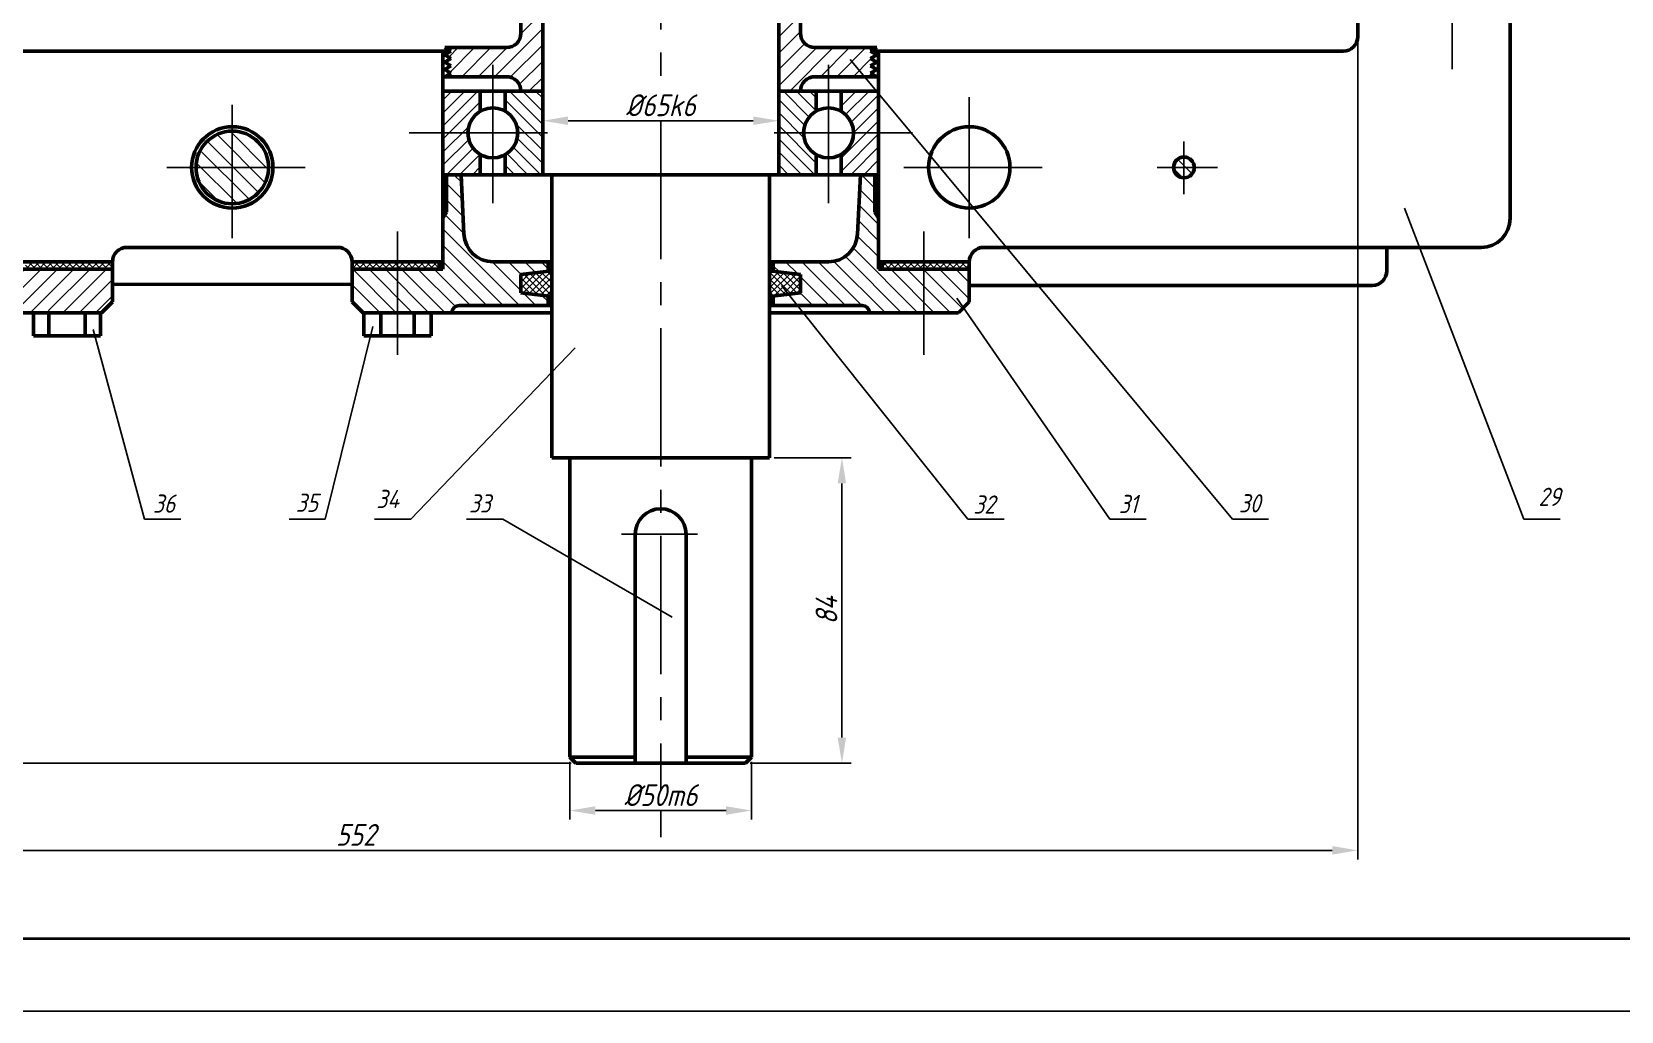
# Model space of a CAD drawing. Header units: millimetres. Extents: x 193 to 2720, y 325 to 2799.
# Drawn here: x 2090.3 to 2309.2, y 469.5 to 604.4 of the extents above; entities that cross this region are included whole.
import ezdxf

# ---------------------------------------------------------------- set-up
doc = ezdxf.new("R2010")
doc.units = ezdxf.units.MM
doc.linetypes.add('CENTER2', pattern=[28.575, 19.05, -3.175, 3.175, -3.175])
for name, color, linetype in [('标注', 191, 'Continuous'), ('点划线', 151, 'CENTER2'), ('细实线', 7, 'Continuous')]:
    doc.layers.add(name, color=color, linetype=linetype)
doc.layers.add('粗实线', color=7, linetype='Continuous', lineweight=50)
doc.layers.add('轮廓线', color=7, linetype='Continuous', lineweight=35)
doc.styles.get("Standard").update_dxf_attribs({"font": 'gbeitc.shx', "bigfont": 'gbcbig.shx'})
doc.dimstyles.new('副本 ISO-25_处理缩放', dxfattribs={"dimtxt": 3, "dimasz": 3.5, "dimexe": 1.25, "dimexo": 0.625, "dimtad": 1, "dimtoh": 1, "dimlfac": 2, "dimtxsty": 'Standard', "dimcen": 2.5, "dimadec": 0, "dimazin": 0, "dimtfac": 1, "dimtmove": 0, "dimatfit": 3, "dimfxl": 1, "dimarcsym": 0})
pattern_1 = [(45, (1850.3625, 290.43274), (-0.4490128, 0.4490128), []), (135, (1850.3625, 290.43274), (-0.4490128, -0.4490128), [])]
pattern_2 = [(45, (1850.3625, 323.762), (-1.122532, 1.122532), [])]
pattern_3 = [(135, (1850.3625, 323.762), (-1.122532, -1.122532), [])]
pattern_4 = [(135, (1850.3625, 260.745), (-0.8980256, -0.8980256), [])]
pattern_5 = [(45, (1850.3625, 365.9385), (-0.4490128, 0.4490128), []), (135, (1850.3625, 365.9385), (-0.4490128, -0.4490128), [])]

# ---------------------------------------------------------------- blocks, each defined once
blk = doc.blocks.new('*D41')
at = {"layer": 'Defpoints', "color": 0, "transparency": 16777216}
for p in [(2160.65, 592.15), (2193.15, 592.15), (2193.15, 592.15)]:
    blk.add_point(p, dxfattribs=at)
at = {"layer": '标注', "color": 0, "lineweight": -2, "transparency": 16777216}
for p, q in [((2160.65, 592.78), (2160.65, 593.4)), ((2193.15, 592.78), (2193.15, 593.4)), ((2164.15, 592.15), (2189.65, 592.15))]:
    blk.add_line(p, q, dxfattribs=at)
at = {"layer": '标注', "color": 0, "transparency": 16777216}
for points in [[(2164.15, 592.74), (2164.15, 591.57), (2160.65, 592.15)], [(2189.65, 592.74), (2189.65, 591.57), (2193.15, 592.15)]]:
    blk.add_solid(points, dxfattribs=at)
at = {"layer": '标注', "color": 0, "transparency": 16777216, "insert": (2176.9, 594.28), "char_height": 3, "attachment_point": 5}
blk.add_mtext('%%C65k6', dxfattribs=at)
blk = doc.blocks.new('*D42')
at = {"layer": 'Defpoints', "color": 0, "transparency": 16777216}
for p in [(2164.4, 504.52), (2189.4, 504.52), (2189.4, 497.18)]:
    blk.add_point(p, dxfattribs=at)
at = {"layer": '标注', "color": 0, "lineweight": -2, "transparency": 16777216}
for p, q in [((2164.4, 503.89), (2164.4, 495.93)), ((2189.4, 503.89), (2189.4, 495.93)), ((2167.9, 497.18), (2185.9, 497.18))]:
    blk.add_line(p, q, dxfattribs=at)
at = {"layer": '标注', "color": 0, "transparency": 16777216}
for points in [[(2167.9, 497.76), (2167.9, 496.59), (2164.4, 497.18)], [(2185.9, 497.76), (2185.9, 496.59), (2189.4, 497.18)]]:
    blk.add_solid(points, dxfattribs=at)
at = {"layer": '标注', "color": 0, "transparency": 16777216, "insert": (2176.9, 499.3), "char_height": 3, "attachment_point": 5}
blk.add_mtext('%%C50m6', dxfattribs=at)
blk = doc.blocks.new('*D43')
at = {"layer": 'Defpoints', "color": 0, "transparency": 16777216}
for p in [(2191.9, 545.72), (2188.6, 503.72), (2201.86, 503.72)]:
    blk.add_point(p, dxfattribs=at)
at = {"layer": '标注', "color": 0, "lineweight": -2, "transparency": 16777216}
for p, q in [((2192.52, 545.72), (2203.11, 545.72)), ((2201.86, 542.22), (2201.86, 507.22)), ((2189.22, 503.72), (2203.11, 503.72))]:
    blk.add_line(p, q, dxfattribs=at)
at = {"layer": '标注', "color": 0, "transparency": 16777216}
for points in [[(2201.27, 542.22), (2202.44, 542.22), (2201.86, 545.72)], [(2201.27, 507.22), (2202.44, 507.22), (2201.86, 503.72)]]:
    blk.add_solid(points, dxfattribs=at)
at = {"layer": '标注', "color": 0, "transparency": 16777216, "insert": (2199.73, 524.72), "char_height": 3, "attachment_point": 5, "rotation": 90}
blk.add_mtext('84', dxfattribs=at)
blk = doc.blocks.new('*D44')
at = {"layer": 'Defpoints', "color": 0, "transparency": 16777216}
for p in [(1965.91, 637.97), (1954.56, 503.72), (2165.2, 503.72)]:
    blk.add_point(p, dxfattribs=at)
at = {"layer": '标注', "color": 0, "lineweight": -2, "transparency": 16777216}
for p, q in [((1965.28, 637.97), (1953.31, 637.97)), ((1954.56, 634.47), (1954.56, 507.22)), ((2164.57, 503.72), (1953.31, 503.72))]:
    blk.add_line(p, q, dxfattribs=at)
at = {"layer": '标注', "color": 0, "transparency": 16777216}
for points in [[(1953.98, 634.47), (1955.15, 634.47), (1954.56, 637.97)], [(1953.98, 507.22), (1955.15, 507.22), (1954.56, 503.72)]]:
    blk.add_solid(points, dxfattribs=at)
at = {"layer": '标注', "color": 0, "transparency": 16777216, "insert": (1952.25, 570.84), "char_height": 3, "attachment_point": 5, "rotation": 90}
blk.add_mtext('268,5', dxfattribs=at)
blk = doc.blocks.new('*D68')
at = {"layer": 'Defpoints', "color": 0, "transparency": 16777216}
for p in [(1996.9, 636.21), (2272.9, 603.72), (2272.9, 491.69)]:
    blk.add_point(p, dxfattribs=at)
at = {"layer": '标注', "color": 0, "lineweight": -2, "transparency": 16777216}
for p, q in [((1996.9, 635.59), (1996.9, 490.44)), ((2272.9, 603.09), (2272.9, 490.44)), ((2000.4, 491.69), (2269.4, 491.69))]:
    blk.add_line(p, q, dxfattribs=at)
at = {"layer": '标注', "color": 0, "transparency": 16777216}
for points in [[(2000.4, 492.28), (2000.4, 491.11), (1996.9, 491.69)], [(2269.4, 492.28), (2269.4, 491.11), (2272.9, 491.69)]]:
    blk.add_solid(points, dxfattribs=at)
at = {"layer": '标注', "color": 0, "transparency": 16777216, "insert": (2134.9, 493.82), "char_height": 3, "attachment_point": 5}
blk.add_mtext('552', dxfattribs=at)

msp = doc.modelspace()

# ---------------------------------------------------------------- hatches: boundary and pattern name
at = {"layer": '细实线', "transparency": 33554687}
h = msp.add_hatch(dxfattribs=at)
h.set_pattern_fill('ANSI31', color=256, scale=0.4, angle=90)
h.set_pattern_definition(pattern_4)
h.paths.add_polyline_path([(1983.8989, 685.1503), (1983.8989, 683.7199), (1985.3294, 683.7199, 0.41421356)])
h.paths.add_polyline_path([(1983.8989, 685.1503, 0.41421356), (1982.4685, 683.7199), (1983.8989, 683.7199)])
h.paths.add_polyline_path([(1983.8989, 683.7199), (1982.4685, 683.7199, 0.41421356), (1983.8989, 682.2894)])
h.paths.add_polyline_path([(1985.3294, 683.7199), (1983.8989, 683.7199), (1983.8989, 682.2894, 0.41421356)])
h.paths.add_polyline_path([(2248.9626, 587.1503, 0.41421356), (2247.5321, 585.7199), (2248.9626, 585.7199)])
h.paths.add_polyline_path([(2248.9626, 587.1503), (2248.9626, 585.7199), (2250.393, 585.7199, 0.41421356)])
h.paths.add_polyline_path([(2250.393, 585.7199), (2248.9626, 585.7199), (2248.9626, 584.2894, 0.41421356)])
h.paths.add_polyline_path([(2248.9626, 585.7199), (2247.5321, 585.7199, 0.41421356), (2248.9626, 584.2894)])
h = msp.add_hatch(dxfattribs=at)
h.set_pattern_fill('ANSI31', color=256, scale=0.5)
h.set_pattern_definition(pattern_2)
h.paths.add_polyline_path([(2157.6489, 596.2199), (2160.6489, 596.2199), (2160.6489, 608.9699), (2160.1489, 608.9699), (2157.6489, 608.9699), (2157.6489, 604.2199, -0.41421356), (2155.6489, 602.2199), (2147.1489, 602.2199), (2148.015, 601.7199), (2147.1489, 601.2199), (2148.015, 600.7199), (2147.1489, 600.2199), (2148.015, 599.7199), (2147.1489, 599.2199), (2148.015, 598.7199), (2147.1489, 598.2199), (2155.6489, 598.2199, -0.41421356)])
h.paths.add_polyline_path([(2193.1489, 596.2199), (2196.1489, 596.2199, -0.41421356), (2198.1489, 598.2199), (2206.6489, 598.2199), (2205.7829, 598.7199), (2206.6489, 599.2199), (2205.7829, 599.7199), (2206.6489, 600.2199), (2205.7829, 600.7199), (2206.6489, 601.2199), (2205.7829, 601.7199), (2206.6489, 602.2199), (2198.1489, 602.2199, -0.41421356), (2196.1489, 604.2199), (2196.1489, 608.9699), (2193.1489, 608.9699)])
h = msp.add_hatch(dxfattribs=at)
h.set_pattern_fill('ANSI31', color=256, scale=0.4)
h.set_pattern_definition([(45, (1850.3625, 260.745), (-0.8980256, 0.8980256), [])])
h.paths.add_polyline_path([(2206.8989, 596.2199), (2201.7427, 596.2199), (2201.7427, 593.4468, -0.26794919), (2203.4614, 590.4699), (2206.8989, 590.4699)])
h.paths.add_polyline_path([(2206.8989, 590.4699), (2203.4614, 590.4699, -0.26794919), (2201.7427, 587.4929), (2201.7427, 584.7199), (2206.8989, 584.7199)])
h.paths.add_polyline_path([(2152.0552, 596.2199), (2146.8989, 596.2199), (2146.8989, 590.4699), (2150.3364, 590.4699, -0.26794919), (2152.0552, 593.4468)])
h.paths.add_polyline_path([(2150.3364, 590.4699), (2146.8989, 590.4699), (2146.8989, 584.7199), (2152.0552, 584.7199), (2152.0552, 587.4929, -0.26794919)])
h = msp.add_hatch(dxfattribs=at)
h.set_pattern_fill('ANSI31', color=256, scale=0.4, angle=90)
h.set_pattern_definition(pattern_4)
h.paths.add_polyline_path([(2160.6489, 596.2199), (2155.4927, 596.2199), (2155.4927, 593.4468, -0.26794919), (2157.2114, 590.4699), (2160.6489, 590.4699)])
h.paths.add_polyline_path([(2160.6489, 590.4699), (2157.2114, 590.4699, -0.26794919), (2155.4927, 587.4929), (2155.4927, 584.7199), (2160.6489, 584.7199)])
h.paths.add_polyline_path([(2198.3052, 596.2199), (2193.1489, 596.2199), (2193.1489, 590.4699), (2196.5864, 590.4699, -0.26794919), (2198.3052, 593.4468)])
h.paths.add_polyline_path([(2198.3052, 587.4929, -0.26794919), (2196.5864, 590.4699), (2193.1489, 590.4699), (2193.1489, 584.7199), (2198.3052, 584.7199)])
h = msp.add_hatch(dxfattribs=at)
h.set_pattern_fill('ANSI31', color=256, scale=0.5, angle=90)
h.set_pattern_definition([(135, (1850.3625, 260.745), (-1.122532, -1.122532), [])])
h.paths.add_polyline_path([(2117.8989, 590.7199, 0.41421356), (2112.8989, 585.7199), (2117.8989, 585.7199)])
h.paths.add_polyline_path([(2117.8989, 590.7199), (2117.8989, 585.7199), (2122.8989, 585.7199, 0.41421356)])
h.paths.add_polyline_path([(2122.8989, 585.7199), (2117.8989, 585.7199), (2117.8989, 580.7199, 0.41421356)])
h.paths.add_polyline_path([(2117.8989, 585.7199), (2112.8989, 585.7199, 0.41421356), (2117.8989, 580.7199)])
h = msp.add_hatch(dxfattribs=at)
h.set_pattern_fill('ANSI31', color=256, scale=0.5, angle=90)
h.set_pattern_definition(pattern_3)
h.paths.add_polyline_path([(2157.6489, 570.9699), (2161.3989, 571.4331), (2161.3989, 572.7199), (2153.8039, 572.7199, -0.39965564), (2149.8089, 576.5201), (2149.3989, 584.7199), (2147.3989, 584.7199), (2147.3989, 579.5859), (2146.8989, 578.7199), (2146.8989, 571.7199), (2140.6489, 571.7199), (2140.6489, 565.7199), (2148.1489, 565.7199, -0.41421356), (2149.1489, 566.7199), (2161.3989, 566.7199), (2161.3989, 568.0065), (2157.6336, 568.4699)])
h.paths.add_polyline_path([(2140.6489, 571.7199), (2134.3989, 571.7199), (2134.3989, 567.2199), (2135.8989, 565.7199), (2140.6489, 565.7199)])
h = msp.add_hatch(dxfattribs=at)
h.set_pattern_fill('ANSI31', color=256, scale=0.5, angle=90)
h.set_pattern_definition(pattern_3)
h.paths.add_polyline_path([(2213.1489, 571.7199), (2206.8989, 571.7199), (2206.8989, 578.7199), (2206.3989, 579.5859), (2206.3989, 584.7199), (2204.3989, 584.7199), (2203.9889, 576.5201, -0.39965564), (2199.9939, 572.7199), (2192.3989, 572.7199), (2192.3989, 571.4331), (2196.1489, 570.9699), (2196.1643, 568.4699), (2194.5258, 568.2682), (2195.7605, 566.7199), (2204.6489, 566.7199, -0.41421356), (2205.6489, 565.7199), (2213.1489, 565.7199)])
h.paths.add_polyline_path([(2219.3989, 571.7199), (2213.1489, 571.7199), (2213.1489, 565.7199), (2217.8989, 565.7199), (2219.3989, 567.2199)])
h = msp.add_hatch(dxfattribs=at)
h.set_pattern_fill('ANSI31', color=256, scale=0.5)
h.set_pattern_definition(pattern_2)
edge = h.paths.add_edge_path()
edge.add_spline(control_points=[(2042.7487, 572.7199), (2043.1215, 572.384), (2043.4966, 572.0507), (2043.874, 571.7199)], knot_values=[211.59370914, 211.59370914, 211.59370914, 211.59370914, 214.57436186, 214.57436186, 214.57436186, 214.57436186], degree=3, periodic=0)
edge.add_spline(control_points=[(2043.874, 571.7199), (2045.6487, 570.1641), (2047.4731, 568.6647), (2049.3387, 567.2199)], knot_values=[214.57436186, 214.57436186, 214.57436186, 214.57436186, 228.59262834, 228.59262834, 228.59262834, 228.59262834], degree=3, periodic=0)
edge.add_spline(control_points=[(2049.3387, 567.2199), (2049.5548, 567.0525), (2049.7715, 566.8858), (2049.9888, 566.7199)], knot_values=[228.59262834, 228.59262834, 228.59262834, 228.59262834, 230.21685718, 230.21685718, 230.21685718, 230.21685718], degree=3, periodic=0)
edge.add_line((2049.9888, 566.7199), (2058.8989, 566.7199))
edge.add_line((2058.8989, 566.7199), (2058.8989, 572.7199))
edge.add_line((2058.8989, 572.7199), (2043.8989, 572.7199))
edge.add_line((2043.8989, 572.7199), (2042.7487, 572.7199))
edge = h.paths.add_edge_path()
edge.add_line((2092.6489, 565.7199), (2092.6489, 571.7199))
edge.add_line((2092.6489, 571.7199), (2088.8989, 571.7199))
edge.add_line((2088.8989, 571.7199), (2088.8989, 578.7199))
edge.add_line((2088.8989, 578.7199), (2088.3989, 579.5859))
edge.add_line((2088.3989, 579.5859), (2088.3989, 581.7199))
edge.add_line((2088.3989, 581.7199), (2086.3989, 581.7199))
edge.add_line((2086.3989, 581.7199), (2085.8591, 576.3219))
edge.add_arc((2081.879, 576.7199), 4, 270, 354.289407, ccw=False)
edge.add_line((2081.879, 572.7199), (2077.0439, 572.7199))
edge.add_line((2077.0439, 572.7199), (2073.8989, 572.7199))
edge.add_line((2073.8989, 572.7199), (2058.8989, 572.7199))
edge.add_line((2058.8989, 572.7199), (2058.8989, 566.7199))
edge.add_line((2058.8989, 566.7199), (2069.3989, 566.7199))
edge.add_line((2069.3989, 566.7199), (2073.8989, 566.7199))
edge.add_line((2073.8989, 566.7199), (2086.6489, 566.7199))
edge.add_arc((2086.6489, 565.7199), 1, 0, 90, ccw=False)
edge.add_line((2087.6489, 565.7199), (2092.6489, 565.7199))
h.paths.add_polyline_path([(2092.6472, 571.7199), (2092.6472, 565.7199), (2099.8989, 565.7199), (2101.3989, 567.2199), (2101.3989, 571.7199)])
h = msp.add_hatch(dxfattribs=at)
h.set_pattern_fill('ANSI37', color=256, scale=0.2)
h.set_pattern_definition(pattern_1)
h.paths.add_polyline_path([(2092.6489, 571.7199), (2092.6489, 572.7199), (2089.3989, 572.7199), (2089.3989, 571.7199)])
h.paths.add_polyline_path([(2092.6489, 572.7199), (2092.6489, 571.7199), (2101.3989, 571.7199), (2101.3989, 572.7199)])
h = msp.add_hatch(dxfattribs=at)
h.set_pattern_fill('ANSI37', color=256, scale=0.2)
h.set_pattern_definition(pattern_1)
h.paths.add_polyline_path([(2140.6489, 572.7199), (2134.3989, 572.7199), (2134.3989, 571.7199), (2140.6489, 571.7199)])
h.paths.add_polyline_path([(2146.3989, 572.7199), (2140.6489, 572.7199), (2140.6489, 571.7199), (2146.3989, 571.7199)])
h = msp.add_hatch(dxfattribs=at)
h.set_pattern_fill('ANSI37', color=256, scale=0.2)
h.set_pattern_definition(pattern_5)
h.paths.add_polyline_path([(2161.3989, 571.4331), (2157.6489, 570.9699), (2157.6413, 569.7199), (2161.3989, 569.7199)])
h.paths.add_polyline_path([(2161.8989, 571.4949), (2161.3989, 571.4331), (2161.3989, 569.7199), (2161.8882, 569.7199)])
h.paths.add_polyline_path([(2161.8882, 569.7199), (2161.3989, 569.7199), (2161.3989, 568.0065), (2161.8775, 567.9476)])
h.paths.add_polyline_path([(2161.3989, 569.7199), (2157.6413, 569.7199), (2157.6336, 568.4699), (2161.3989, 568.0065)])
h = msp.add_hatch(dxfattribs=at)
h.set_pattern_fill('ANSI37', color=256, scale=0.2)
h.set_pattern_definition(pattern_5)
h.paths.add_polyline_path([(2192.3989, 571.4331), (2196.1489, 570.9699), (2196.1566, 569.7199), (2192.3989, 569.7199)])
h.paths.add_polyline_path([(2191.8989, 571.4949), (2192.3989, 571.4331), (2192.3989, 569.7199), (2191.9097, 569.7199)])
h.paths.add_polyline_path([(2191.9097, 569.7199), (2192.3989, 569.7199), (2192.3989, 568.0065), (2191.9204, 567.9476)])
h.paths.add_polyline_path([(2192.3989, 569.7199), (2196.1566, 569.7199), (2196.1643, 568.4699), (2192.3989, 568.0065)])
h = msp.add_hatch(dxfattribs=at)
h.set_pattern_fill('ANSI37', color=256, scale=0.2)
h.set_pattern_definition(pattern_1)
h.paths.add_polyline_path([(2213.1489, 572.7199), (2207.3989, 572.7199), (2207.3989, 571.7199), (2213.1489, 571.7199)])
h.paths.add_polyline_path([(2219.3989, 572.7199), (2213.1489, 572.7199), (2213.1489, 571.7199), (2219.3989, 571.7199)])

# ---------------------------------------------------------------- linework, layer by layer
msp.add_line((2719.9223, 469.5471), (1878.9223, 469.5471))
at = {"layer": '标注'}
for p, q in [((2202.9788, 600.5645), (2255.629, 537.2982)), ((2279.3437, 580.1002), (2295.7798, 537.2982)), ((2193.5588, 569.4809), (2219.2216, 537.2982)), ((2217.6929, 567.7089), (2238.7419, 537.2982)), ((2098.7143, 563.4309), (2105.8245, 537.2982)), ((2137.276, 563.8027), (2130.7072, 537.2982)), ((2165.099, 560.8831), (2142.4803, 537.2982)), ((2105.8245, 537.2982), (2110.8245, 537.2982)), ((2130.7072, 537.2982), (2125.7072, 537.2982)), ((2142.4803, 537.2982), (2137.4803, 537.2982)), ((2155.1569, 537.2982), (2150.1569, 537.2982)), ((2178.4968, 523.8229), (2155.1569, 537.2982)), ((2219.2216, 537.2982), (2224.2216, 537.2982)), ((2238.7419, 537.2982), (2243.7419, 537.2982)), ((2255.629, 537.2982), (2260.629, 537.2982)), ((2295.7798, 537.2982), (2300.7798, 537.2982))]:
    msp.add_line(p, q, dxfattribs=at)
at = {"layer": '点划线'}
for p, q in [((2176.8989, 623.7554), (2176.8989, 595.4984)), ((2285.8989, 616.2559), (2285.8989, 599.2646)), ((2153.7739, 580.8185), (2153.7739, 600.624)), ((2200.0239, 580.8185), (2200.0239, 600.624)), ((2117.8989, 575.9789), (2117.8989, 594.3533)), ((2219.3989, 576.7784), (2219.3989, 595.4024)), ((2219.3989, 575.9789), (2219.3989, 594.3533)), ((2176.8989, 592.1527), (2176.8989, 500.0042)), ((2142.2378, 590.4699), (2162.6547, 590.4699)), ((2211.5601, 590.4699), (2191.1431, 590.4699)), ((2248.9626, 589.2772), (2248.9626, 582.0372)), ((2127.9438, 585.7199), (2106.686, 585.7199)), ((2229.4438, 585.7199), (2208.186, 585.7199)), ((2245.294, 585.7199), (2253.5881, 585.7199)), ((2140.6489, 559.9284), (2140.6489, 576.9168)), ((2213.1489, 559.9284), (2213.1489, 576.9168)), ((2161.8989, 570.4949), (2161.8774, 566.9449)), ((2161.8989, 568.7199), (2161.8882, 568.7199)), ((2181.9483, 535.2199), (2171.4879, 535.2199)), ((2176.8989, 497.1771), (2176.8989, 493.5113))]:
    msp.add_line(p, q, dxfattribs=at)
at = {"layer": '粗实线'}
for p, q in [((2293.8989, 697.2199), (2293.8989, 578.7199)), ((2272.8989, 672.2199), (2272.8989, 603.7199)), ((2157.6489, 604.2199), (2157.6489, 608.9699)), ((2160.6489, 596.2199), (2160.6489, 610.4699)), ((2193.1489, 596.2199), (2193.1489, 610.4699)), ((2196.1489, 604.2199), (2196.1489, 608.9699)), ((2155.6489, 602.2199), (2147.1489, 602.2199)), ((2148.015, 601.7199), (2147.1489, 602.2199)), ((2198.1489, 602.2199), (2206.6489, 602.2199)), ((2206.6489, 602.2199), (2205.7829, 601.7199)), ((2087.7829, 601.7199), (2148.015, 601.7199)), ((2146.8989, 596.2199), (2146.8989, 601.7199)), ((2147.1489, 601.2199), (2148.015, 601.7199)), ((2148.015, 600.7199), (2147.1489, 601.2199)), ((2147.1489, 600.2199), (2148.015, 600.7199)), ((2148.015, 599.7199), (2147.1489, 600.2199)), ((2205.7829, 601.7199), (2206.6489, 601.2199)), ((2210.7829, 601.7199), (2205.7829, 601.7199)), ((2206.6489, 601.2199), (2205.7829, 600.7199)), ((2205.7829, 600.7199), (2206.6489, 600.2199)), ((2206.6489, 600.2199), (2205.7829, 599.7199)), ((2206.8989, 596.2199), (2206.8989, 601.7199)), ((2210.7829, 601.7199), (2270.8989, 601.7199)), ((2147.1489, 599.2199), (2148.015, 599.7199)), ((2148.015, 598.7199), (2147.1489, 599.2199)), ((2147.1489, 598.2199), (2148.015, 598.7199)), ((2155.6489, 598.2199), (2147.1489, 598.2199)), ((2198.1489, 598.2199), (2206.6489, 598.2199)), ((2205.7829, 599.7199), (2206.6489, 599.2199)), ((2206.6489, 599.2199), (2205.7829, 598.7199)), ((2205.7829, 598.7199), (2206.6489, 598.2199)), ((2146.8989, 596.2199), (2160.6489, 596.2199)), ((2146.8989, 596.2199), (2146.8989, 584.7199)), ((2152.0552, 593.4468), (2152.0552, 596.2199)), ((2155.4927, 593.4468), (2155.4927, 596.2199)), ((2157.6489, 596.2199), (2157.6489, 596.2199)), ((2160.6489, 596.2199), (2160.6489, 584.7199)), ((2193.1489, 596.2199), (2206.8989, 596.2199)), ((2193.1489, 596.2199), (2193.1489, 584.7199)), ((2196.1489, 596.2199), (2196.1489, 596.2199)), ((2198.3052, 593.4468), (2198.3052, 596.2199)), ((2201.7427, 593.4468), (2201.7427, 596.2199)), ((2206.8989, 584.7199), (2206.8989, 596.2199)), ((2152.0552, 587.4929), (2152.0552, 584.7199)), ((2155.4927, 587.4929), (2155.4927, 584.7199)), ((2198.3052, 587.4929), (2198.3052, 584.7199)), ((2201.7427, 587.4929), (2201.7427, 584.7199)), ((2146.8989, 584.7199), (2160.6489, 584.7199)), ((2146.8989, 584.7199), (2146.8989, 571.7199)), ((2147.3989, 584.7199), (2147.3989, 579.5859)), ((2149.3989, 584.7199), (2149.8989, 584.7199)), ((2149.3989, 584.7199), (2149.8089, 576.5201)), ((2160.6489, 584.7199), (2193.1489, 584.7199)), ((2161.8989, 584.7199), (2161.8989, 565.7199)), ((2191.8989, 584.7199), (2191.8989, 565.7199)), ((2206.8989, 584.7199), (2193.1489, 584.7199)), ((2204.3989, 584.7199), (2203.9889, 576.5201)), ((2206.3989, 584.7199), (2206.3989, 579.5859)), ((2206.8989, 584.7199), (2206.8989, 571.7199)), ((2146.8989, 578.7199), (2147.3989, 579.5859)), ((2146.8989, 571.7199), (2146.8989, 578.7199)), ((2206.8989, 578.7199), (2206.3989, 579.5859)), ((2103.3989, 574.7199), (2132.3989, 574.7199)), ((2221.3989, 574.7199), (2289.8989, 574.7199)), ((2276.8989, 571.4699), (2276.8989, 574.7199)), ((2092.6489, 572.7199), (2088.8989, 572.7199)), ((2088.8989, 571.7199), (2092.6489, 571.7199)), ((2092.6489, 572.7199), (2097.6489, 572.7199)), ((2092.6489, 571.7199), (2097.6489, 571.7199)), ((2101.3989, 572.7199), (2097.6489, 572.7199)), ((2097.6489, 571.7199), (2101.3989, 571.7199)), ((2101.3989, 571.7199), (2101.3989, 572.7199)), ((2101.3989, 572.7199), (2101.3989, 572.7199)), ((2101.3989, 567.2199), (2101.3989, 571.7199)), ((2134.3989, 571.7199), (2134.3989, 572.7199)), ((2134.3989, 572.7199), (2146.8989, 572.7199)), ((2134.3989, 572.7199), (2134.3989, 572.7199)), ((2134.3989, 571.7199), (2146.8989, 571.7199)), ((2134.3989, 567.2199), (2134.3989, 571.7199)), ((2146.3989, 571.7199), (2146.3989, 572.7199)), ((2153.8039, 572.7199), (2161.8989, 572.7199)), ((2157.6489, 570.9699), (2161.8989, 571.4949)), ((2161.3989, 572.7199), (2161.3989, 571.4331)), ((2161.8989, 571.7199), (2161.8989, 565.7199)), ((2191.8989, 572.7199), (2199.9939, 572.7199)), ((2196.1489, 570.9699), (2191.8989, 571.4949)), ((2192.3989, 572.7199), (2192.3989, 571.4331)), ((2219.3989, 572.7199), (2206.8989, 572.7199)), ((2206.8989, 571.7199), (2219.3989, 571.7199)), ((2207.3989, 571.7199), (2207.3989, 572.7199)), ((2219.3989, 571.7199), (2219.3989, 572.7199)), ((2219.3989, 572.7199), (2219.3989, 572.7199)), ((2219.3989, 567.2199), (2219.3989, 571.7199)), ((2101.3989, 569.6312), (2134.3989, 569.5968)), ((2157.6489, 570.9699), (2157.6336, 568.4699)), ((2196.1489, 570.9699), (2196.1643, 568.4699)), ((2256.1239, 569.4699), (2219.3989, 569.4699)), ((2256.1239, 569.4699), (2274.8989, 569.4699)), ((2101.3989, 567.2199), (2099.8989, 565.7199)), ((2134.3989, 567.2199), (2135.8989, 565.7199)), ((2157.6336, 568.4699), (2161.8989, 567.9449)), ((2161.3989, 568.0065), (2161.3989, 566.7199)), ((2196.1643, 568.4699), (2191.8989, 567.9449)), ((2192.3989, 568.0065), (2192.3989, 566.7199)), ((2219.3989, 567.2199), (2217.8989, 565.7199)), ((2069.3989, 565.7199), (2099.8989, 565.7199)), ((2073.8989, 565.7199), (2099.8989, 565.7199)), ((2090.5301, 565.7199), (2099.7677, 565.7199)), ((2090.5301, 562.5199), (2090.5301, 565.7199)), ((2092.6489, 565.7199), (2092.6489, 562.5199)), ((2097.6489, 565.7199), (2097.6489, 562.5199)), ((2099.7677, 565.7199), (2099.7677, 562.5199)), ((2161.8989, 565.7199), (2135.8989, 565.7199)), ((2136.0301, 565.7199), (2136.0301, 562.5199)), ((2138.3401, 565.7199), (2138.3401, 562.5199)), ((2142.9577, 562.5199), (2142.9577, 565.7199)), ((2145.2677, 562.5199), (2145.2677, 565.7199)), ((2148.1489, 565.7199), (2148.1489, 565.7199)), ((2149.1489, 566.7199), (2161.8989, 566.7199)), ((2161.8989, 545.7199), (2161.8989, 565.7199)), ((2191.8989, 566.7199), (2204.6489, 566.7199)), ((2191.8989, 565.7199), (2217.8989, 565.7199)), ((2191.8989, 565.7199), (2191.8989, 545.7199)), ((2191.8989, 565.7199), (2217.8989, 565.7199)), ((2191.8989, 565.7199), (2217.8989, 565.7199)), ((2205.6489, 565.7199), (2205.6489, 565.7199)), ((2099.7677, 562.5199), (2090.5301, 562.5199)), ((2136.0301, 562.5199), (2145.2677, 562.5199)), ((2191.8989, 545.7199), (2161.8989, 545.7199)), ((2164.3989, 504.5199), (2164.3989, 545.7199)), ((2189.3989, 545.7199), (2189.3989, 504.5199)), ((2173.3989, 535.2199), (2173.3989, 504.5199)), ((2180.3989, 504.5199), (2180.3989, 535.2199)), ((2164.3989, 504.5199), (2165.1989, 503.7199)), ((2164.3989, 504.5199), (2173.3989, 504.5199)), ((2188.5989, 503.7199), (2165.1989, 503.7199)), ((2173.3989, 504.5199), (2173.3989, 503.7199)), ((2173.3989, 503.7199), (2180.3989, 503.7199)), ((2176.8989, 503.7199), (2179.3989, 503.7199)), ((2180.3989, 504.5199), (2189.3989, 504.5199)), ((2180.3989, 504.5199), (2180.3989, 503.7199)), ((2189.3989, 504.5199), (2188.5989, 503.7199))]:
    msp.add_line(p, q, dxfattribs=at)
for centre, radius in [((2153.7739, 590.4699), 3.4375), ((2200.0239, 590.4699), 3.4375), ((2117.8989, 585.7199), 5.6), ((2219.3989, 585.7199), 5.6), ((2117.8989, 585.7199), 5), ((2248.9626, 585.7199), 1.4304)]:
    msp.add_circle(centre, radius, dxfattribs=at)
for centre, radius, start, end in [((2155.6489, 604.2199), 2, 270, 0), ((2198.1489, 604.2199), 2, 180, 270), ((2270.8989, 603.7199), 2, 270, 0), ((2155.6489, 596.2199), 2, 360, 90), ((2198.1489, 596.2199), 2, 90, 180), ((2289.8989, 578.7199), 4, 270, 0), ((2153.8039, 576.7199), 4, 182.862405, 270), ((2199.9939, 576.7199), 4, 270, 357.137595), ((2103.3989, 572.7199), 2, 90, 180), ((2132.3989, 572.7199), 2, 0, 90), ((2221.3989, 572.7199), 2, 90, 180), ((2274.8989, 571.4699), 2, 270, 0), ((2149.1489, 565.7199), 1, 90, 180), ((2204.6489, 565.7199), 1, 0, 90), ((2176.8989, 535.2199), 3.5, 0, 180)]:
    msp.add_arc(centre, radius, start, end, dxfattribs=at)
at = {"layer": '轮廓线'}
msp.add_line((1903.9223, 479.5471), (2709.9223, 479.5471), dxfattribs=at)

# ---------------------------------------------------------------- texts
at = {"layer": '标注', "char_height": 2.5, "attachment_point": 1}
for s, insert in [('36', (2106.9766, 540.6863)), ('35', (2126.6389, 540.7988)), ('34', (2137.7476, 541.3272)), ('33', (2150.4873, 540.7056)), ('30', (2256.5368, 540.7284)), ('29', (2297.7957, 541.6224)), ('32', (2219.9693, 540.5611)), ('31', (2239.9976, 540.6379))]:
    msp.add_mtext_dynamic_manual_height_columns(s, width=4.336281, gutter_width=6.25, heights=[0], dxfattribs=dict(at, insert=insert))

# ---------------------------------------------------------------- dimensions: what is measured, and where the dimension line sits
at = {"layer": '标注'}
for base, p1, p2, angle, picture, middle in [((1954.5619, 503.7199), (1965.9082, 637.9699), (2165.1989, 503.7199), 90, '*D44', (1952.2494, 570.8449)), ((2201.8561, 503.7199), (2191.8989, 545.7199), (2188.5989, 503.7199), 270, '*D43', (2199.7311, 524.7199))]:
    dim = msp.add_linear_dim(base=base, p1=p1, p2=p2, angle=angle, dimstyle='副本 ISO-25_处理缩放', dxfattribs=at)
    dim.commit()
    dim.dimension.update_dxf_attribs({"geometry": picture, "text_midpoint": middle})
dim = msp.add_linear_dim(base=(2272.8989, 491.6919), p1=(1996.8989, 636.2109), p2=(2272.8989, 603.7199), dimstyle='副本 ISO-25_处理缩放', dxfattribs=at)
dim.commit()
dim.dimension.update_dxf_attribs({"geometry": '*D68', "text_midpoint": (2134.8989, 493.8169)})
dim = msp.add_linear_dim(base=(2193.1489, 592.1527), p1=(2160.6489, 592.1527), p2=(2193.1489, 592.1527), text='%%C<>k6', dimstyle='副本 ISO-25_处理缩放', dxfattribs=at)
dim.commit()
dim.dimension.update_dxf_attribs({"geometry": '*D41', "text_midpoint": (2176.8989, 594.2777)})
dim = msp.add_linear_dim(base=(2189.3989, 497.1771), p1=(2164.3989, 504.5199), p2=(2189.3989, 504.5199), angle=180, text='%%C<>m6', dimstyle='副本 ISO-25_处理缩放', dxfattribs=at)
dim.commit()
dim.dimension.update_dxf_attribs({"geometry": '*D42', "text_midpoint": (2176.8989, 499.3021)})

doc.saveas('drawing.dxf')
